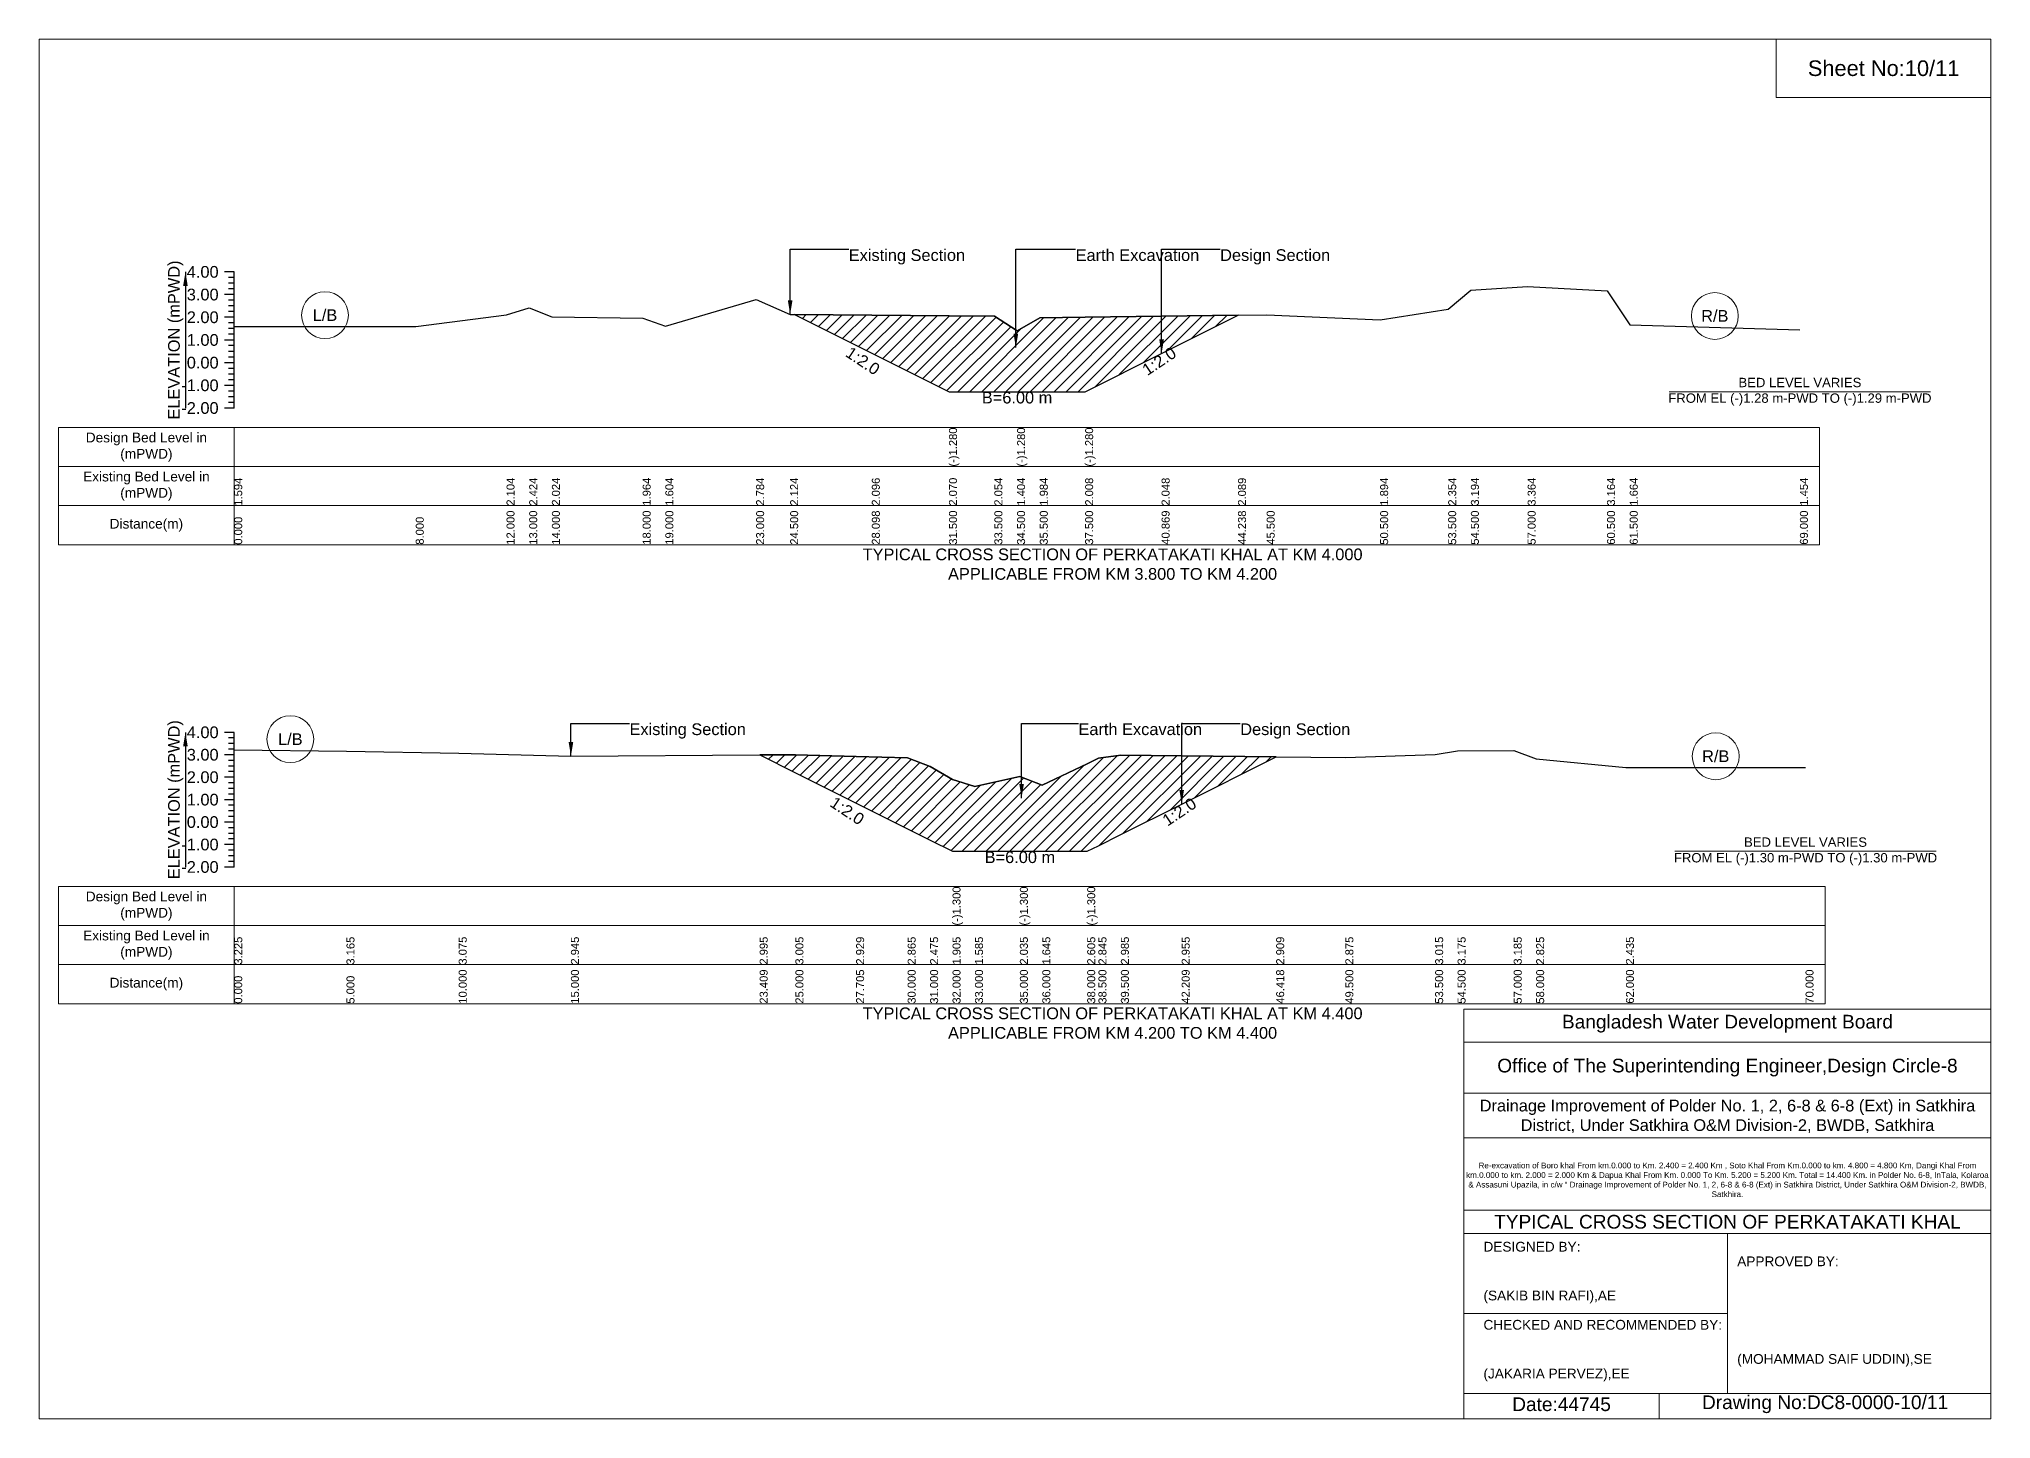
# Model space of a CAD drawing. Header units: inches. Extents: x 91000 to 208000, y -5656 to 20000.
# Drawn here: x 190000 to 198000, y -5656 to 0 of the extents above; entities that cross this region are included whole.
import ezdxf

# ---------------------------------------------------------------- set-up
doc = ezdxf.new("R2010")
doc.units = ezdxf.units.IN
doc.header["$LTSCALE"] = 7
doc.header["$MEASUREMENT"] = 0
for name, color, linetype, lineweight in [('Cross section Data Border', 7, 'Continuous', 9), ('Cross Section Labels', 7, 'Continuous', 9), ('Existing_Bed_Level for Xsection', 7, 'Continuous', 25)]:
    doc.layers.add(name, color=color, linetype=linetype, lineweight=lineweight)
doc.styles.get("Standard").update_dxf_attribs({"font": 'arial.ttf'})
doc.dimstyles.get("Standard").update_dxf_attribs({"dimtxt": 0.18, "dimasz": 0.18, "dimexe": 0.18, "dimexo": 0.0625, "dimgap": 0.09, "dimtad": 0, "dimtih": 1, "dimtoh": 1, "dimdec": 4, "dimzin": 0, "dimdsep": 46, "dimtxsty": 'Standard', "dimcen": 0.09, "dimadec": 0, "dimazin": 0, "dimtfac": 1, "dimtdec": 4, "dimtofl": 0, "dimtmove": 0, "dimatfit": 3, "dimfxl": 1, "dimtolj": 1, "dimtzin": 0, "dimarcsym": 0})

msp = doc.modelspace()

# ---------------------------------------------------------------- hatches: boundary and pattern name
at = {"layer": 'Existing_Bed_Level for Xsection'}
h = msp.add_hatch(dxfattribs=at)
h.set_pattern_fill('ANSI31', color=256, scale=279, style=0)
h.paths.add_polyline_path([(193096.6, -1129.2), (193413.1, -1287.4), (193729.5, -1445.6), (193915.5, -1445.6), (194008.5, -1445.6), (194101.5, -1445.6), (194287.5, -1445.6), (194600.8, -1289), (194914.1, -1132.3), (194600.8, -1136.1), (194287.5, -1139.8), (194101.5, -1142.1), (194008.5, -1196), (193915.5, -1135.5), (193729.5, -1134.1), (193413.1, -1131.6)])
h = msp.add_hatch(dxfattribs=at)
h.set_pattern_fill('ANSI31', color=256, scale=276, style=0)
h.paths.add_polyline_path([(192953.6, -2934.2), (193100, -3007.4), (193348.8, -3131.8), (193560, -3237.4), (193652, -3283.4), (193744, -3329.4), (193836, -3329.4), (194020, -3329.4), (194112, -3329.4), (194296, -3329.4), (194342, -3306.4), (194434, -3260.4), (194683.2, -3135.8), (195070.4, -2942.2), (194683.2, -2937.9), (194434, -2935.2), (194342, -2948.1), (194296, -2970.2), (194112, -3058.5), (194020, -3022.6), (193836, -3064), (193744, -3034.6), (193652, -2982.1), (193560, -2946.2), (193348.8, -2940.3), (193100, -2933.4)])

# ---------------------------------------------------------------- linework, layer by layer
at = {"layer": 'Cross section Data Border'}
for points in [[(190080, -1592.6), (197297, -1592.6), (197297, -2072.6), (190080, -2072.6)], [(190080, -3473.8), (197320, -3473.8), (197320, -3953.8), (190080, -3953.8)]]:
    msp.add_lwpolyline(points, close=True, dxfattribs=at)
for points in [[(190800, -1592.6), (190800, -2072.6)], [(190080, -1752.6), (197297, -1752.6)], [(190080, -1912.6), (197297, -1912.6)], [(190800, -3473.8), (190800, -3953.8)], [(190080, -3633.8), (197320, -3633.8)], [(190080, -3793.8), (197320, -3793.8)]]:
    msp.add_lwpolyline(points, dxfattribs=at)
at = {"layer": 'Cross Section Labels'}
for points in [[(190000, 0), (198000, 0), (198000, -5656), (190000, -5656)], [(197120, 0), (198000, 0), (198000, -240), (197120, -240)]]:
    msp.add_lwpolyline(points, close=True, dxfattribs=at)
for points in [[(196681.2, -1445.6), (197752.8, -1445.6)], [(196704.2, -3329.4), (197775.8, -3329.4)], [(195840, -5656), (195840, -3976), (198000, -3976)], [(195840, -4112), (198000, -4112)], [(195840, -4320), (198000, -4320)], [(195840, -4504), (198000, -4504)], [(195840, -4800), (198000, -4800)], [(195840, -4896), (198000, -4896)], [(196920, -4896), (196920, -5552)], [(195840, -5224), (196920, -5224)], [(195840, -5552), (198000, -5552)], [(196640, -5552), (196640, -5656)]]:
    msp.add_lwpolyline(points, dxfattribs=at)
for centre in [(191172, -1131.8), (196868.2, -1135.1), (191030, -2869.9), (196872, -2939.8)]:
    msp.add_circle(centre, 96, dxfattribs=at)
at = {"layer": 'Existing_Bed_Level for Xsection'}
for points in [[(190800, -954.6), (190760, -954.6)], [(190800, -1512.6), (190800, -1419.6), (190800, -1326.6), (190800, -1233.6), (190800, -1140.6), (190800, -1047.6), (190800, -954.6)], [(190800, -977.8), (190776, -977.8)], [(190800, -1001.1), (190776, -1001.1)], [(190800, -1024.3), (190776, -1024.3)], [(190800, -1178.3), (191544, -1178.3), (191916, -1130.9), (192009, -1101.1), (192102, -1138.3), (192474, -1143.9), (192567, -1177.4), (192939, -1067.7), (193078.5, -1129), (193096.6, -1129.2), (193413.1, -1131.6), (193729.5, -1134.1), (193729.5, -1134.1), (193915.5, -1135.5), (194008.5, -1196), (194008.5, -1196), (194101.5, -1142.1), (194287.5, -1139.8), (194287.5, -1139.8), (194600.8, -1136.1), (194914.1, -1132.3), (195031.5, -1130.9), (195496.5, -1150.4), (195775.5, -1107.7), (195868.5, -1029.5), (196101, -1013.7), (196426.5, -1032.3), (196519.5, -1171.8), (197217, -1191.3)], [(190800, -1047.6), (190760, -1047.6)], [(190800, -1070.8), (190776, -1070.8)], [(190800, -1094.1), (190776, -1094.1)], [(190800, -1117.3), (190776, -1117.3)], [(190800, -1140.6), (190760, -1140.6)], [(190800, -1163.8), (190776, -1163.8)], [(190800, -1187.1), (190776, -1187.1)], [(190800, -1233.6), (190760, -1233.6)], [(190800, -1210.3), (190776, -1210.3)], [(190800, -1256.8), (190776, -1256.8)], [(190800, -1326.6), (190760, -1326.6)], [(190800, -1280.1), (190776, -1280.1)], [(190800, -1303.3), (190776, -1303.3)], [(190800, -1349.8), (190776, -1349.8)], [(190800, -1419.6), (190760, -1419.6)], [(190800, -1373.1), (190776, -1373.1)], [(190800, -1396.3), (190776, -1396.3)], [(190800, -1512.6), (190760, -1512.6)], [(190800, -1442.8), (190776, -1442.8)], [(190800, -1466.1), (190776, -1466.1)], [(190800, -1489.3), (190776, -1489.3)], [(190800, -2841.8), (190760, -2841.8)], [(190800, -2864.8), (190776, -2864.8)], [(190800, -3393.8), (190800, -3301.8), (190800, -3209.8), (190800, -3117.8), (190800, -3025.8), (190800, -2933.8), (190800, -2841.8)], [(190800, -2933.8), (190760, -2933.8)], [(190800, -2887.8), (190776, -2887.8)], [(190800, -2910.8), (190776, -2910.8)], [(190800, -2956.8), (190776, -2956.8)], [(190800, -2913.1), (191260, -2918.6), (191720, -2926.9), (192180, -2938.9), (192953.6, -2934.2), (193100, -2933.4), (193348.8, -2940.3), (193560, -2946.2), (193652, -2982.1), (193744, -3034.6), (193744, -3034.6), (193836, -3064), (194020, -3022.6), (194020, -3022.6), (194112, -3058.5), (194296, -2970.2), (194296, -2970.2), (194342, -2948.1), (194434, -2935.2), (194683.2, -2937.9), (195070.4, -2942.2), (195354, -2945.3), (195722, -2932.4), (195814, -2917.7), (196044, -2916.8), (196136, -2949.9), (196504, -2985.8), (197240, -2985.8)], [(190800, -3025.8), (190760, -3025.8)], [(190800, -2979.8), (190776, -2979.8)], [(190800, -3002.8), (190776, -3002.8)], [(190800, -3117.8), (190760, -3117.8)], [(190800, -3048.8), (190776, -3048.8)], [(190800, -3071.8), (190776, -3071.8)], [(190800, -3094.8), (190776, -3094.8)], [(190800, -3140.8), (190776, -3140.8)], [(190800, -3163.8), (190776, -3163.8)], [(190800, -3186.8), (190776, -3186.8)], [(190800, -3209.8), (190760, -3209.8)], [(190800, -3232.8), (190776, -3232.8)], [(190800, -3255.8), (190776, -3255.8)], [(190800, -3278.8), (190776, -3278.8)], [(190800, -3301.8), (190760, -3301.8)], [(190800, -3324.8), (190776, -3324.8)], [(190800, -3347.8), (190776, -3347.8)], [(190800, -3393.8), (190760, -3393.8)], [(190800, -3370.8), (190776, -3370.8)]]:
    msp.add_lwpolyline(points, dxfattribs=at)
for points in [[(193096.6, -1129.2), (193413.1, -1287.4), (193729.5, -1445.6), (193729.5, -1445.6), (193915.5, -1445.6), (194008.5, -1445.6), (194008.5, -1445.6), (194101.5, -1445.6), (194287.5, -1445.6), (194287.5, -1445.6), (194600.8, -1289), (194914.1, -1132.3), (194600.8, -1136.1), (194287.5, -1139.8), (194287.5, -1139.8), (194101.5, -1142.1), (194008.5, -1196), (194008.5, -1196), (193915.5, -1135.5), (193729.5, -1134.1), (193729.5, -1134.1), (193413.1, -1131.6)], [(192953.6, -2934.2), (192953.6, -2934.2), (193100, -3007.4), (193348.8, -3131.8), (193560, -3237.4), (193652, -3283.4), (193744, -3329.4), (193744, -3329.4), (193836, -3329.4), (194020, -3329.4), (194020, -3329.4), (194112, -3329.4), (194296, -3329.4), (194296, -3329.4), (194342, -3306.4), (194434, -3260.4), (194683.2, -3135.8), (195070.4, -2942.2), (194683.2, -2937.9), (194434, -2935.2), (194342, -2948.1), (194296, -2970.2), (194296, -2970.2), (194112, -3058.5), (194020, -3022.6), (194020, -3022.6), (193836, -3064), (193744, -3034.6), (193744, -3034.6), (193652, -2982.1), (193560, -2946.2), (193348.8, -2940.3), (193100, -2933.4), (192953.6, -2934.2)]]:
    msp.add_lwpolyline(points, close=True, dxfattribs=at)

# ---------------------------------------------------------------- texts
at = {"layer": 'Cross section Data Border', "char_height": 40, "width": 640, "attachment_point": 5}
for s, insert in [('Design Bed Level in (mPWD)', (190440, -1672.6)), ('Existing Bed Level in (mPWD)', (190440, -1832.6)), ('Distance(m)', (190440, -1992.6)), ('Design Bed Level in (mPWD)', (190440, -3553.8)), ('Existing Bed Level in (mPWD)', (190440, -3713.8)), ('Distance(m)', (190440, -3873.8))]:
    msp.add_mtext(s, dxfattribs=dict(at, insert=insert))
at = {"layer": 'Cross Section Labels'}
for s, insert, char_height, attachment_point in [('Sheet No:10/11', (197560, -120), 64, 5), ('Existing Section', (193318.5, -861.6), 48, 1), ('Earth Excavation', (194248.5, -861.6), 48, 1), ('Design Section', (194840.8, -861.6), 48, 1), ('L/B', (191172, -1131.8), 48, 5), ('R/B', (196868.2, -1135.1), 48, 5), ('BED LEVEL VARIES ^JFROM EL (-)1.28 m-PWD TO (-)1.29 m-PWD', (197217, -1445.6), 38.4, 5), ('B=6.00 m', (194008.5, -1445.6), 48, 2), ('TYPICAL CROSS SECTION OF PERKATAKATI KHAL AT KM 4.000^JAPPLICABLE FROM KM 3.800 TO KM 4.200', (194400, -2152.6), 48, 5), ('L/B', (191030, -2869.9), 48, 5), ('Existing Section', (192420, -2805), 48, 1), ('Earth Excavation', (194260, -2805), 48, 1), ('Design Section', (194923.2, -2805), 48, 1), ('R/B', (196872, -2939.8), 48, 5), ('BED LEVEL VARIES ^JFROM EL (-)1.30 m-PWD TO (-)1.30 m-PWD', (197240, -3329.4), 38.4, 5), ('B=6.00 m', (194020, -3329.4), 48, 2), ('TYPICAL CROSS SECTION OF PERKATAKATI KHAL AT KM 4.400^JAPPLICABLE FROM KM 4.200 TO KM 4.400', (194400, -4033.8), 48, 5), ('Bangladesh Water Development Board', (196920, -4036), 56, 5), ('Office of The Superintending Engineer,Design Circle-8', (196920, -4216), 56, 5)]:
    msp.add_mtext(s, dxfattribs=dict(at, insert=insert, char_height=char_height, attachment_point=attachment_point))
at = {"layer": 'Cross Section Labels', "char_height": 48, "attachment_point": 2}
for insert, rotation in [((193389.8, -1299), 326.30993), ((194577.6, -1300.6), 33.69007), ((193325.8, -3143.3), 326.30993), ((194660.2, -3147.3), 33.69007)]:
    msp.add_mtext('1:2.0', dxfattribs=dict(at, insert=insert, rotation=rotation))
at = {"layer": 'Cross Section Labels'}
for s, insert, char_height, width, attachment_point in [('Drainage Improvement of Polder No. 1, 2, 6-8 & 6-8 (Ext) in Satkhira District, Under Satkhira O&M Division-2, BWDB, Satkhira', (196920, -4416), 48, 2240, 5), ('Re-excavation of Boro khal From km.0.000 to Km. 2.400 = 2.400 Km , Soto Khal From Km.0.000 to km. 4.800 = 4.800 Km, Dangi Khal From km.0.000 to km. 2.000 = 2.000 Km & Dapua Khal From Km. 0.000 To Km. 5.200 = 5.200 Km. Total = 14.400 Km. in Polder No. 6-8, InTala, Kolaroa & Assasuni Upazila, in c/w “ Drainage Improvement of Polder No. 1, 2, 6-8 & 6-8 (Ext) in Satkhira District, Under Satkhira O&M Division-2, BWDB, Satkhira.', (196920, -4676), 23.565, 2160, 5), ('TYPICAL CROSS SECTION OF PERKATAKATI KHAL', (196920, -4848), 56, 2240, 5), ('DESIGNED BY:^J^J^J(SAKIB BIN RAFI),AE', (195920, -5056), 40, 1120, 4), ('APPROVED BY:^J^J^J^J^J^J(MOHAMMAD SAIF UDDIN),SE', (196960, -5216), 40, 1120, 4), ('CHECKED AND RECOMMENDED BY:^J^J^J(JAKARIA PERVEZ),EE', (195920, -5376), 40, 1120, 4), ('Date:44745', (196240, -5596), 56, 1120, 5), ('Drawing No:DC8-0000-10/11', (197320, -5596), 56, 1760, 5)]:
    msp.add_mtext(s, dxfattribs=dict(at, insert=insert, char_height=char_height, width=width, attachment_point=attachment_point))
at = {"layer": 'Existing_Bed_Level for Xsection', "rotation": 90}
for s, insert, char_height, attachment_point in [('ELEVATION (mPWD)', (190560, -1233.6), 48, 5), ('(-)1.280', (193729.5, -1752.6), 32.8, 1), ('(-)1.280', (194008.5, -1752.6), 32.8, 1), ('(-)1.280', (194287.5, -1752.6), 32.8, 1), ('1.594', (190800, -1912.6), 32.8, 1), ('2.104', (191916, -1912.6), 32.8, 1), ('2.424', (192009, -1912.6), 32.8, 1), ('2.024', (192102, -1912.6), 32.8, 1), ('1.964', (192474, -1912.6), 32.8, 1), ('1.604', (192567, -1912.6), 32.8, 1), ('2.784', (192939, -1912.6), 32.8, 1), ('2.124', (193078.5, -1912.6), 32.8, 1), ('2.096', (193413.1, -1912.6), 32.8, 1), ('2.070', (193729.5, -1912.6), 32.8, 1), ('2.054', (193915.5, -1912.6), 32.8, 1), ('1.404', (194008.5, -1912.6), 32.8, 1), ('1.984', (194101.5, -1912.6), 32.8, 1), ('2.008', (194287.5, -1912.6), 32.8, 1), ('2.048', (194600.8, -1912.6), 32.8, 1), ('2.089', (194914.1, -1912.6), 32.8, 1), ('1.894', (195496.5, -1912.6), 32.8, 1), ('2.354', (195775.5, -1912.6), 32.8, 1), ('3.194', (195868.5, -1912.6), 32.8, 1), ('3.364', (196101, -1912.6), 32.8, 1), ('3.164', (196426.5, -1912.6), 32.8, 1), ('1.664', (196519.5, -1912.6), 32.8, 1), ('1.454', (197217, -1912.6), 32.8, 1), ('0.000', (190800, -2072.6), 32.8, 1), ('8.000', (191544, -2072.6), 32.8, 1), ('12.000', (191916, -2072.6), 32.8, 1), ('13.000', (192009, -2072.6), 32.8, 1), ('14.000', (192102, -2072.6), 32.8, 1), ('18.000', (192474, -2072.6), 32.8, 1), ('19.000', (192567, -2072.6), 32.8, 1), ('23.000', (192939, -2072.6), 32.8, 1), ('24.500', (193078.5, -2072.6), 32.8, 1), ('28.098', (193413.1, -2072.6), 32.8, 1), ('31.500', (193729.5, -2072.6), 32.8, 1), ('33.500', (193915.5, -2072.6), 32.8, 1), ('34.500', (194008.5, -2072.6), 32.8, 1), ('35.500', (194101.5, -2072.6), 32.8, 1), ('37.500', (194287.5, -2072.6), 32.8, 1), ('40.869', (194600.8, -2072.6), 32.8, 1), ('44.238', (194914.1, -2072.6), 32.8, 1), ('45.500', (195031.5, -2072.6), 32.8, 1), ('50.500', (195496.5, -2072.6), 32.8, 1), ('53.500', (195775.5, -2072.6), 32.8, 1), ('54.500', (195868.5, -2072.6), 32.8, 1), ('57.000', (196101, -2072.6), 32.8, 1), ('60.500', (196426.5, -2072.6), 32.8, 1), ('61.500', (196519.5, -2072.6), 32.8, 1), ('69.000', (197217, -2072.6), 32.8, 1), ('ELEVATION (mPWD)', (190560, -3117.8), 48, 5), ('(-)1.300', (193744, -3633.8), 32.8, 1), ('(-)1.300', (194020, -3633.8), 32.8, 1), ('(-)1.300', (194296, -3633.8), 32.8, 1), ('3.225', (190800, -3793.8), 32.8, 1), ('3.165', (191260, -3793.8), 32.8, 1), ('3.075', (191720, -3793.8), 32.8, 1), ('2.945', (192180, -3793.8), 32.8, 1), ('2.995', (192953.6, -3793.8), 32.8, 1), ('3.005', (193100, -3793.8), 32.8, 1), ('2.929', (193348.8, -3793.8), 32.8, 1), ('2.865', (193560, -3793.8), 32.8, 1), ('2.475', (193652, -3793.8), 32.8, 1), ('1.905', (193744, -3793.8), 32.8, 1), ('1.585', (193836, -3793.8), 32.8, 1), ('2.035', (194020, -3793.8), 32.8, 1), ('1.645', (194112, -3793.8), 32.8, 1), ('2.605', (194296, -3793.8), 32.8, 1), ('2.845', (194342, -3793.8), 32.8, 1), ('2.985', (194434, -3793.8), 32.8, 1), ('2.955', (194683.2, -3793.8), 32.8, 1), ('2.909', (195070.4, -3793.8), 32.8, 1), ('2.875', (195354, -3793.8), 32.8, 1), ('3.015', (195722, -3793.8), 32.8, 1), ('3.175', (195814, -3793.8), 32.8, 1), ('3.185', (196044, -3793.8), 32.8, 1), ('2.825', (196136, -3793.8), 32.8, 1), ('2.435', (196504, -3793.8), 32.8, 1), ('10.000', (191720, -3953.8), 32.8, 1), ('15.000', (192180, -3953.8), 32.8, 1), ('23.409', (192953.6, -3953.8), 32.8, 1), ('25.000', (193100, -3953.8), 32.8, 1), ('27.705', (193348.8, -3953.8), 32.8, 1), ('30.000', (193560, -3953.8), 32.8, 1), ('31.000', (193652, -3953.8), 32.8, 1), ('32.000', (193744, -3953.8), 32.8, 1), ('33.000', (193836, -3953.8), 32.8, 1), ('35.000', (194020, -3953.8), 32.8, 1), ('36.000', (194112, -3953.8), 32.8, 1), ('38.000', (194296, -3953.8), 32.8, 1), ('38.500', (194342, -3953.8), 32.8, 1), ('39.500', (194434, -3953.8), 32.8, 1), ('42.209', (194683.2, -3953.8), 32.8, 1), ('46.418', (195070.4, -3953.8), 32.8, 1), ('49.500', (195354, -3953.8), 32.8, 1), ('53.500', (195722, -3953.8), 32.8, 1), ('54.500', (195814, -3953.8), 32.8, 1), ('57.000', (196044, -3953.8), 32.8, 1), ('58.000', (196136, -3953.8), 32.8, 1), ('62.000', (196504, -3953.8), 32.8, 1), ('70.000', (197240, -3953.8), 32.8, 1), ('0.000', (190800, -3953.8), 32.8, 1), ('5.000', (191260, -3953.8), 32.8, 1)]:
    msp.add_mtext(s, dxfattribs=dict(at, insert=insert, char_height=char_height, attachment_point=attachment_point))
at = {"layer": 'Existing_Bed_Level for Xsection', "char_height": 48, "attachment_point": 6}
for s, insert in [('4.00', (190736, -954.6)), ('3.00', (190736, -1047.6)), ('2.00', (190736, -1140.6)), ('1.00', (190736, -1233.6)), ('0.00', (190736, -1326.6)), ('-1.00', (190736, -1419.6)), ('-2.00', (190736, -1512.6)), ('4.00', (190736, -2841.8)), ('3.00', (190736, -2933.8)), ('2.00', (190736, -3025.8)), ('1.00', (190736, -3117.8)), ('0.00', (190736, -3209.8)), ('-1.00', (190736, -3301.8)), ('-2.00', (190736, -3393.8))]:
    msp.add_mtext(s, dxfattribs=dict(at, insert=insert))

# ---------------------------------------------------------------- leaders
at = {"layer": 'Cross Section Labels', "annotation_type": 0, "has_hookline": 1, "hookline_direction": 0}
for points, text_width in [([(193078.5, -1129), (193078.5, -861.6), (193318.4, -861.6)], 467.2), ([(194003.6, -1264.7), (194003.6, -861.6), (194248.4, -861.6)], 497), ([(194600.8, -1289), (194600.8, -861.6), (194840.7, -861.6)], 441.2), ([(192180, -2938.9), (192180, -2805), (192419.9, -2805)], 467.2), ([(194027, -3110.9), (194027, -2805), (194259.9, -2805)], 497), ([(194683.2, -3135.8), (194683.2, -2805), (194923.1, -2805)], 441.2)]:
    msp.add_leader(points, dimstyle='Standard', override={"dimasz": 57.6}, dxfattribs=dict(at, text_width=text_width))
at = {"layer": 'Existing_Bed_Level for Xsection'}
for points in [[(190600, -954.6), (190600, -1512.6)], [(190600, -2841.8), (190600, -3393.8)]]:
    msp.add_leader(points, dimstyle='Standard', override={"dimasz": 57.6}, dxfattribs=at)

doc.saveas('drawing.dxf')
